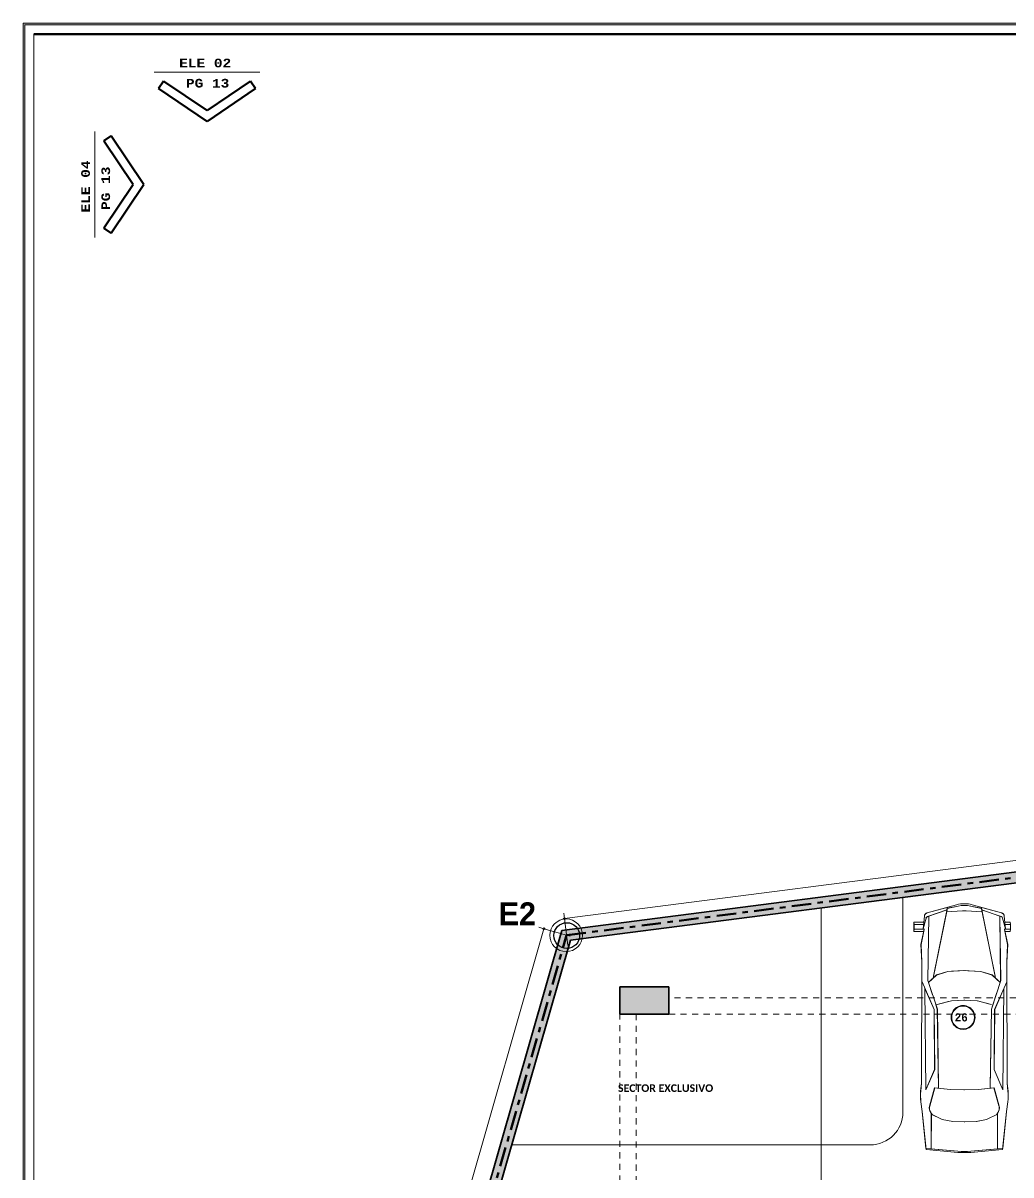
# Model space of a CAD drawing. Header units: metres. Extents: x -144 to 1000, y -717 to 29.
# Drawn here: x 163 to 181.16, y -551.62 to -530.45 of the extents above; entities that cross this region are included whole.
import ezdxf

# ---------------------------------------------------------------- set-up
doc = ezdxf.new("R2010")
doc.units = ezdxf.units.M
for name, pattern in [('basculante modificado', [0.18, 0.1125, -0.0675]), ('Dash Dot 3_16_', [0.595313, 0.357187, -0.119063, 0, -0.119063]), ('Trazo_2_', [0.47625, 0.238125, -0.238125])]:
    doc.linetypes.add(name, pattern=pattern)
doc.layers.get('0').update_dxf_attribs({"color": 1})
for name, color, linetype, lineweight in [('A-ANNO-DIMS', 1, 'Continuous', 9), ('A-DETL', 1, 'Continuous', 9), ('A-DETL-GENF', 1, 'Continuous', 9), ('A-DETL-GENF-HDLN', 1, 'Trazo_2_', 9), ('A-DETL-THIN', 1, 'Continuous', 9), ('A-FLOR', 2, 'Continuous', 9), ('A-WALL', 4, 'Continuous', 9), ('C-PRKG', 2, 'Continuous', 9), ('G-ANNO-TEXT', 2, 'Continuous', 9), ('G-ANNO-TTLB', 3, 'Continuous', 18), ('G-ANNO-TTLB-WIDE', 1, 'Continuous', 70), ('G-IMPT', 1, 'Continuous', 9), ('S-COLS', 7, 'Continuous', 9)]:
    doc.layers.add(name, color=color, linetype=linetype, lineweight=lineweight)
doc.layers.add('A-WALL-PATT', color=7, linetype='Continuous', lineweight=35, true_color=0x9c9c9c)
doc.styles.add('Britannic Bold_B_1', font='', dxfattribs={"width": 0.7, "height": 0.4})
doc.styles.add('Calibri_B_5', font='calibrib.ttf', dxfattribs={"height": 0.66})
doc.styles.add('Courier New_B', font='courbd.ttf', dxfattribs={"height": 0.1125})
doc.styles.add('Courier New_B_2', font='courbd.ttf', dxfattribs={"height": 0.0016})
doc.styles.get('Britannic Bold_B_1').set_extended_font_data('Britannic Bold', bold=True)

# ---------------------------------------------------------------- blocks, each defined once
blk = doc.blocks.new('tarjeta de nathalie 00')
at = {"layer": 'G-IMPT', "lineweight": 9}
h = blk.add_hatch(color=3, dxfattribs=at)
h.paths.add_polyline_path([(-145.23888, -717.38489), (-145.21019, -717.38489), (-145.21019, -716.89355), (-145.21019, -716.79934), (-145.23888, -716.79934), (-145.23888, -716.89379)])
h.paths.add_polyline_path([(-145.20996, -716.7991), (-145.20996, -717.3851), (-145.2392, -717.3851), (-145.2392, -716.7991)])
h.paths.add_polyline_path([(-145.23902, -717.3868), (-145.20826, -717.3868), (-145.20826, -716.7974), (-145.2392, -716.7974), (-146.09866, -716.7974), (-146.09866, -717.3868)])
h.paths.add_polyline_path([(-145.20795, -716.79707), (-145.20795, -717.3871), (-146.09898, -717.3871), (-146.09898, -716.79707)])
at = {"layer": 'G-ANNO-TTLB', "color": 3}
for p, q in [((-145.20795, -716.79707), (-146.09898, -716.79707)), ((-145.20795, -716.79707), (-146.09898, -716.79707)), ((-146.09866, -716.7974), (-145.2392, -716.7974))]:
    blk.add_line(p, q, dxfattribs=at)
at = {"layer": 'G-ANNO-TTLB'}
for p, q in [((-146.09898, -716.79707), (-146.09898, -717.3871)), ((-146.09898, -716.79707), (-146.09898, -717.38713)), ((-146.09866, -717.3868), (-146.09866, -716.7974)), ((-146.09696, -717.3851), (-146.09696, -716.7991))]:
    blk.add_line(p, q, dxfattribs=at)
at = {"layer": 'G-ANNO-TTLB-WIDE', "color": 3}
blk.add_line((-146.09696, -716.7991), (-145.20996, -716.7991), dxfattribs=at)
blk = doc.blocks.new('A$C4d52d4f2')
blk.add_circle((-0.79054, -0.16864), 0.00238)
at = {"layer": 'A-DETL', "color": 7, "lineweight": 100}
for p, q in [((-0.86601, -0.01215), (-0.86509, -0.01078)), ((-0.86601, -0.01215), (-0.85702, -0.01821)), ((-0.86509, -0.01078), (-0.85702, -0.01621)), ((-0.84896, -0.01078), (-0.85702, -0.01621)), ((-0.84804, -0.01215), (-0.85702, -0.01821)), ((-0.84804, -0.01215), (-0.84896, -0.01078)), ((-0.87475, -0.02089), (-0.87612, -0.02181)), ((-0.87475, -0.02089), (-0.86869, -0.02987)), ((-0.87612, -0.02181), (-0.87069, -0.02987)), ((-0.87612, -0.03794), (-0.87069, -0.02987)), ((-0.87475, -0.03886), (-0.86869, -0.02987)), ((-0.87475, -0.03886), (-0.87612, -0.03794))]:
    blk.add_line(p, q, dxfattribs=at)
at = {"layer": 'A-DETL-THIN', "lineweight": 18}
for p, q in [((-0.84724, -0.00914), (-0.86681, -0.00914)), ((-0.87776, -0.03966), (-0.87776, -0.02008))]:
    blk.add_line(p, q, dxfattribs=at)
at = {"layer": 'G-ANNO-TEXT', "char_height": 0.0016, "attachment_point": 1, "style": 'Courier New_B_2'}
for s, insert, width in [('ELE 02', (-0.86217, -0.00663), 0.0125063), ('PG 13', (-0.86092, -0.01036), 0.0104219)]:
    blk.add_mtext(s, dxfattribs=dict(at, insert=insert, width=width))
at = {"layer": 'G-ANNO-TEXT', "char_height": 0.0016, "attachment_point": 1, "rotation": 90, "style": 'Courier New_B_2'}
for s, insert, width in [('ELE 04', (-0.88027, -0.03505), 0.0125063), ('PG 13', (-0.87654, -0.03458), 0.0104219)]:
    blk.add_mtext(s, dxfattribs=dict(at, insert=insert, width=width))
blk = doc.blocks.new('CARRO TIPO - Mid Size-2_dwg-602319-Nivel 1')
at = {"layer": 'G-IMPT', "color": 8, "lineweight": 9, "true_color": 0x808080}
for p, q in [((0.138, 0.631), (-0.026, 0.034)), ((0.021, 0.217), (1.434, 0.501)), ((0.075, 0.225), (0.213, 0.621)), ((0.247, 0.653), (0.414, 0.699)), ((1.408, 0.443), (1.561, 0.602)), ((4.083, 0.58), (4.083, 0.58)), ((4.209, 0.56), (4.26, 0.526)), ((5.004, 0.004), (4.948, 0.653)), ((0.098, -0.09), (0.119, 0.235)), ((0.047, 0.221), (0, 0)), ((4.396, 0.111), (4.405, -0.12)), ((0.098, -0.165), (0.119, -0.491)), ((0.138, -0.886), (-0.026, -0.289)), ((0.047, -0.477), (0, -0.255)), ((5.004, -0.259), (4.948, -0.908)), ((0.021, -0.472), (1.434, -0.757)), ((0.075, -0.48), (0.213, -0.876)), ((0.247, -0.908), (0.414, -0.955)), ((4.209, -0.816), (4.26, -0.782))]:
    blk.add_line(p, q, dxfattribs=at)
at = {"layer": 'G-IMPT', "color": 8, "lineweight": 9, "true_color": 0x808080, "flags": 128}
for points in [[(0.475, 0.685), (0.468, 0.713), (0.204, 0.687)], [(1.149, 0.74), (0.783, 0.756), (0.476, 0.692)], [(3.781, 0.763), (3.617, 0.747), (1.149, 0.74)], [(1.545, 0.737), (2.111, 0.49), (3.338, 0.478), (3.752, 0.659), (1.682, 0.677)], [(5.028, 0.004), (4.972, 0.654), (4.195, 0.731), (3.999, 0.759)], [(0.21, 0.596), (1.522, 0.616), (2.107, 0.423), (3.683, 0.401)], [(3.749, -0.137), (3.746, 0.162), (3.711, 0.477), (4.08, 0.579)], [(4.953, 0.549), (4.25, 0.546), (4.359, 0.326), (4.396, 0.111)], [(1.315, -0.144), (1.334, 0.209), (1.408, 0.443)], [(1.923, -0.141), (1.934, 0.138), (2.01, 0.425)], [(1.315, -0.111), (1.334, -0.465), (1.408, -0.698), (1.561, -0.857)], [(1.923, -0.115), (1.934, -0.393), (2.01, -0.68)], [(3.749, -0.118), (3.746, -0.417), (3.711, -0.732), (4.083, -0.836)], [(4.953, -0.804), (4.25, -0.802), (4.359, -0.582), (4.396, -0.366), (4.405, -0.135)], [(5.028, -0.259), (4.972, -0.909), (4.195, -0.987), (3.999, -1.014)], [(0.21, -0.851), (1.522, -0.872), (2.107, -0.679), (3.683, -0.657)], [(1.545, -0.992), (2.111, -0.746), (3.338, -0.734), (3.752, -0.915), (1.682, -0.932)], [(0.475, -0.941), (0.468, -0.969), (0.204, -0.942)], [(3.781, -1.019), (3.617, -1.003), (1.149, -0.996), (0.783, -1.011), (0.476, -0.947)]]:
    blk.add_lwpolyline(points, dxfattribs=at)
at = {"layer": 'G-IMPT', "color": 8, "lineweight": 9, "true_color": 0x808080}
for centre, radius, start, end in [((3.87, -0.147), 0.914, 81.9284, 95.6257), ((0.211, 0.611), 0.0762, 95.8102, 164.6615), ((0.261, 0.604), 0.0508, 105.4862, 160.7894), ((4.124, 0.434), 0.152, 56.264, 106.8198), ((0.562, -0.128), 0.61, 164.6615, 195.3385), ((0.596, -0.128), 0.61, 167.9052, 192.0948), ((3.486, -0.128), 1.524, 355.0592, 4.9408), ((3.51, -0.128), 1.524, 355.0592, 4.9408), ((0.707, -0.128), 0.61, 176.4735, 183.5265), ((0.211, -0.866), 0.0762, 195.3385, 264.1898), ((0.261, -0.859), 0.0508, 199.2106, 254.5138), ((4.124, -0.689), 0.152, 254.4694, 303.7359), ((3.87, -0.109), 0.914, 264.3743, 278.0716)]:
    blk.add_arc(centre, radius, start, end, dxfattribs=at)
blk = doc.blocks.new('Q')
at = {"layer": 'A-ANNO-DIMS', "lineweight": 25, "true_color": 0x0000ff}
h = blk.add_hatch(color=5, dxfattribs=at)
edge = h.paths.add_edge_path()
edge.add_arc((178.879, -485.401), 0.015, 0, 360)
h = blk.add_hatch(color=5, dxfattribs=at)
edge = h.paths.add_edge_path()
edge.add_arc((178.503, -485.587), 0.015, 0, 360)
at = {"layer": 'A-WALL-PATT', "true_color": 0x747474}
for points in [[(178.773, -485.826), (188.778, -484.538), (188.753, -484.34), (178.833, -485.617), (178.781, -485.798)], [(176.128, -495.755), (178.989, -485.798), (178.773, -485.826), (175.92, -495.755)]]:
    blk.add_hatch(color=8, dxfattribs=at).paths.add_polyline_path(points)
at = {"layer": 'S-COLS', "true_color": 0x5b5b5b}
h = blk.add_hatch(color=251, dxfattribs=at)
h.paths.add_polyline_path([(187.399, -487.756), (187.899, -487.756), (187.899, -486.856), (187.399, -486.856)])
h.paths.add_polyline_path([(180.799, -487.156), (180.799, -486.656), (179.899, -486.656), (179.899, -487.156)])
at = {"layer": 'A-ANNO-DIMS', "color": 5, "true_color": 0x0000ff}
for p, q in [((178.879, -485.401), (200.355, -482.637)), ((178.879, -485.401), (178.867, -485.302)), ((178.879, -485.401), (178.943, -485.897)), ((171.523, -509.879), (178.503, -485.587)), ((178.503, -485.587), (178.407, -485.559)), ((178.503, -485.587), (178.984, -485.725))]:
    blk.add_line(p, q, dxfattribs=at)
at = {"layer": 'A-ANNO-DIMS', "color": 5, "lineweight": 25, "true_color": 0x0000ff}
for centre in [(178.879, -485.401), (178.503, -485.587)]:
    blk.add_circle(centre, 0.015, dxfattribs=at)
at = {"layer": 'A-DETL', "color": 7, "linetype": 'Dash Dot 3_16_', "lineweight": 70}
for p, q in [((178.919, -485.706), (200.394, -482.943)), ((171.938, -509.998), (178.919, -485.706))]:
    blk.add_line(p, q, dxfattribs=at)
at = {"layer": 'A-DETL', "color": 7, "linetype": 'basculante modificado'}
for p, q in [((187.386, -486.856), (180.799, -486.856)), ((179.899, -495.755), (179.899, -487.156)), ((180.199, -487.156), (180.199, -495.756)), ((180.799, -487.156), (187.386, -487.156))]:
    blk.add_line(p, q, dxfattribs=at)
at = {"layer": 'A-DETL-GENF', "color": 8, "true_color": 0x808080}
for p, q in [((185.915, -485.195), (185.543, -485.297)), ((185.906, -485.241), (185.915, -485.195)), ((185.912, -485.213), (185.907, -485.238)), ((186.114, -485.17), (185.912, -485.213)), ((186.543, -485.212), (186.343, -485.17)), ((186.912, -485.297), (186.54, -485.195)), ((186.54, -485.195), (186.549, -485.238)), ((186.548, -485.238), (186.543, -485.212)), ((185.493, -485.356), (185.469, -485.59)), ((185.469, -485.59), (185.523, -485.395)), ((185.552, -485.364), (185.906, -485.241)), ((185.557, -486.539), (185.575, -485.356)), ((185.578, -485.355), (185.559, -486.54)), ((185.656, -486.492), (185.909, -485.237)), ((185.901, -485.276), (186.195, -485.258)), ((185.909, -485.237), (185.906, -485.238)), ((186.554, -485.276), (186.261, -485.258)), ((186.262, -485.258), (186.554, -485.276)), ((186.877, -485.353), (186.546, -485.237)), ((186.546, -485.237), (186.799, -486.493)), ((186.895, -486.54), (186.877, -485.353)), ((186.877, -485.355), (186.879, -485.356)), ((186.902, -485.36), (186.879, -485.353)), ((186.879, -485.353), (186.898, -486.539)), ((186.986, -485.59), (186.931, -485.391)), ((186.986, -485.59), (186.962, -485.356)), ((185.489, -485.595), (185.431, -485.874)), ((185.469, -485.59), (185.489, -485.595)), ((186.966, -485.595), (186.986, -485.59)), ((187.024, -485.874), (186.966, -485.595)), ((185.431, -485.874), (185.445, -486.203)), ((187.01, -486.203), (187.024, -485.874)), ((185.445, -486.203), (185.439, -488.424)), ((187.016, -488.424), (187.01, -486.203)), ((185.518, -488.546), (185.502, -486.683)), ((185.502, -486.683), (185.67, -487.069)), ((185.569, -486.576), (185.557, -486.539)), ((185.559, -486.54), (185.571, -486.574)), ((186.785, -487.069), (186.953, -486.683)), ((186.884, -486.575), (186.895, -486.54)), ((186.898, -486.539), (186.885, -486.576)), ((186.953, -486.683), (186.937, -488.546)), ((185.67, -487.069), (185.681, -488.173)), ((185.73, -487.066), (185.704, -486.985)), ((185.751, -488.517), (185.73, -487.066)), ((186.725, -487.066), (186.704, -488.517)), ((186.751, -486.985), (186.725, -487.066)), ((186.774, -488.173), (186.785, -487.069)), ((185.681, -488.173), (185.518, -488.546)), ((186.937, -488.546), (186.774, -488.173)), ((185.439, -488.424), (185.424, -488.572)), ((185.682, -488.509), (185.589, -488.844)), ((185.968, -488.54), (185.682, -488.509)), ((186.228, -488.544), (185.968, -488.54)), ((186.489, -488.54), (186.228, -488.544)), ((186.773, -488.509), (186.489, -488.54)), ((186.704, -488.517), (186.773, -488.509)), ((186.866, -488.844), (186.773, -488.509)), ((187.031, -488.572), (187.016, -488.424)), ((185.429, -488.768), (185.453, -488.944)), ((187.001, -488.944), (187.026, -488.768)), ((185.453, -488.944), (185.521, -489.622)), ((185.62, -488.993), (185.617, -489.631)), ((185.62, -488.993), (185.62, -488.973)), ((185.62, -488.973), (185.64, -489.003)), ((185.82, -489.092), (185.62, -488.993)), ((186.835, -488.994), (186.637, -489.092)), ((186.817, -489.003), (186.848, -488.957)), ((186.835, -488.976), (186.835, -488.994)), ((186.837, -489.631), (186.835, -488.994)), ((186.934, -489.622), (187.001, -488.944)), ((186.014, -489.126), (185.82, -489.092)), ((186.229, -489.135), (186.014, -489.126)), ((186.448, -489.125), (186.229, -489.135)), ((186.637, -489.092), (186.448, -489.125)), ((185.521, -489.622), (185.617, -489.631)), ((185.617, -489.631), (186.11, -489.673)), ((186.347, -489.673), (186.837, -489.631)), ((186.837, -489.631), (186.934, -489.622))]:
    blk.add_line(p, q, dxfattribs=at)
for centre, radius, start, end in [((186.229, -485.706), 0.549, 77.9052, 102.0948), ((185.561, -485.363), 0.0686, 105.3385, 174.1898), ((185.567, -485.407), 0.0457, 109.2106, 164.5138), ((186.229, -485.806), 0.549, 86.4735, 93.5265), ((186.887, -485.404), 0.0457, 15.4862, 70.7894), ((186.894, -485.363), 0.0686, 5.8102, 74.6615), ((186.243, -488.653), 0.823, 174.3743, 188.0716), ((186.212, -488.653), 0.823, 351.9284, 5.6257), ((185.721, -488.881), 0.137, 164.4694, 222.3955), ((186.734, -488.881), 0.137, 326.2641, 15.5306), ((186.734, -488.881), 0.137, 329.6462, 334.919), ((186.734, -488.881), 0.137, 343.4098, 348.5348), ((186.734, -488.881), 0.137, 357.6851, 2.0581), ((186.228, -488.307), 1.372, 265.0592, 274.9409)]:
    blk.add_arc(centre, radius, start, end, dxfattribs=at)
at = {"layer": 'A-DETL-GENF-HDLN', "color": 8, "true_color": 0x808080}
for p, q in [((185.713, -486.436), (185.569, -486.576)), ((185.924, -486.37), (185.713, -486.436)), ((186.227, -486.354), (185.924, -486.37)), ((186.53, -486.37), (186.227, -486.354)), ((186.741, -486.436), (186.53, -486.37)), ((186.885, -486.576), (186.741, -486.436)), ((185.569, -486.576), (185.704, -486.985)), ((186.751, -486.985), (186.885, -486.576)), ((185.704, -486.985), (185.989, -486.91)), ((185.989, -486.91), (186.228, -486.901)), ((186.228, -486.901), (186.467, -486.91)), ((186.467, -486.91), (186.751, -486.985))]:
    blk.add_line(p, q, dxfattribs=at)
at = {"layer": 'A-DETL-THIN'}
for p, q in [((185.099, -485.012), (178.989, -485.798)), ((185.099, -488.956), (185.099, -485.012)), ((178.989, -485.798), (177.909, -489.556)), ((179.899, -487.156), (179.899, -486.656)), ((179.899, -486.656), (180.799, -486.656)), ((180.799, -486.656), (180.799, -487.156)), ((180.799, -487.156), (179.899, -487.156)), ((177.909, -489.556), (184.499, -489.556))]:
    blk.add_line(p, q, dxfattribs=at)
blk.add_circle((178.911, -485.707), 0.3, dxfattribs=at)
blk.add_arc((184.499, -488.956), 0.6, 270, 0, dxfattribs=at)
at = {"layer": 'A-FLOR'}
blk.add_line((183.599, -495.755), (183.599, -485.205), dxfattribs=at)
at = {"layer": 'A-WALL', "lineweight": 35}
for p, q in [((178.833, -485.617), (188.753, -484.34)), ((188.778, -484.538), (178.989, -485.798)), ((172.374, -508.094), (178.833, -485.617)), ((172.566, -508.149), (178.989, -485.798))]:
    blk.add_line(p, q, dxfattribs=at)
at = {"layer": 'C-PRKG'}
for p, q in [((185.301, -485.464), (185.299, -485.464)), ((185.299, -485.464), (185.299, -485.639)), ((185.299, -485.639), (185.301, -485.639)), ((185.306, -485.506), (185.301, -485.464)), ((185.301, -485.464), (185.482, -485.464)), ((185.301, -485.639), (185.306, -485.596)), ((185.48, -485.639), (185.301, -485.639)), ((185.306, -485.596), (185.306, -485.506)), ((185.477, -485.506), (185.306, -485.506)), ((185.489, -485.596), (185.306, -485.596)), ((185.574, -485.639), (185.571, -485.639)), ((185.574, -485.596), (185.572, -485.596)), ((185.576, -485.506), (185.573, -485.506)), ((185.574, -485.464), (185.576, -485.464)), ((186.879, -485.464), (186.881, -485.464)), ((186.882, -485.506), (186.879, -485.506)), ((186.883, -485.596), (186.881, -485.596)), ((186.884, -485.639), (186.881, -485.639)), ((187.078, -485.596), (186.966, -485.596)), ((186.973, -485.464), (187.072, -485.464)), ((187.072, -485.639), (186.975, -485.639)), ((187.078, -485.506), (186.978, -485.506)), ((187.072, -485.464), (187.078, -485.506)), ((187.078, -485.596), (187.072, -485.639)), ((187.078, -485.506), (187.078, -485.596)), ((186.205, -486.996), (186.205, -486.996)), ((186.205, -487.436), (186.205, -487.436))]:
    blk.add_line(p, q, dxfattribs=at)
for major_axis, start_param, end_param in [((0, 0.22), 4.712389, 7.853982), ((0, 0.22), 0, 1.570796), ((0, 0.21), 4.712389, 7.853982), ((0, 0.21), 4.712389, 6.162355), ((0, 0.22), 1.570796, 4.712389), ((0, 0.22), 1.570796, 3.141593), ((0, 0.21), 1.570796, 4.712389), ((0, 0.21), 3.262423, 4.712389)]:
    blk.add_ellipse((186.205, -487.216), major_axis=major_axis, ratio=0.99513, start_param=start_param, end_param=end_param, dxfattribs=at)
at = {"layer": 'S-COLS', "lineweight": 35}
for p, q in [((180.799, -486.656), (179.899, -486.656)), ((179.899, -486.656), (179.899, -487.156)), ((180.799, -486.656), (180.799, -487.156)), ((179.899, -487.156), (180.799, -487.156))]:
    blk.add_line(p, q, dxfattribs=at)
at = {"xscale": 0.9, "yscale": 0.9, "zscale": 0.9, "rotation": 269.9999999999997}
blk.add_blockref('CARRO TIPO - Mid Size-2_dwg-602319-Nivel 1', (186.343, -485.169), dxfattribs=at)
at = {"layer": 'G-ANNO-TEXT'}
for s, height, style, p in [('E2', 0.42, 'Britannic Bold_B_1', (177.67, -485.521)), ('SECTOR EXCLUSIVO', 0.14, 'Calibri_B_5', (179.863, -488.584))]:
    blk.add_text(s, height=height, dxfattribs=dict(at, style=style)).set_placement(p)
at = {"layer": 'G-ANNO-TEXT', "style": 'Courier New_B', "width": 0.8}
blk.add_text('26', height=0.15, dxfattribs=at).set_placement((186.05, -487.289))

msp = doc.modelspace()

# ---------------------------------------------------------------- block references
at = {"xscale": 99.43160266323505, "yscale": 99.43160266323505, "zscale": 99.43160266323505}
msp.add_blockref('tarjeta de nathalie 00', (14689.86, 70741.827), dxfattribs=at)

# ---------------------------------------------------------------- next in the draw order: block references
at = {"xscale": 99.43160273753426, "yscale": 99.43160273753426, "zscale": 99.43160273753426}
msp.add_blockref('A$C4d52d4f2', (251.6, -530.45), dxfattribs=at)
at = {"color": 3}
msp.add_blockref('Q', (-5.926, -61.506), dxfattribs=at)

doc.saveas('drawing.dxf')
